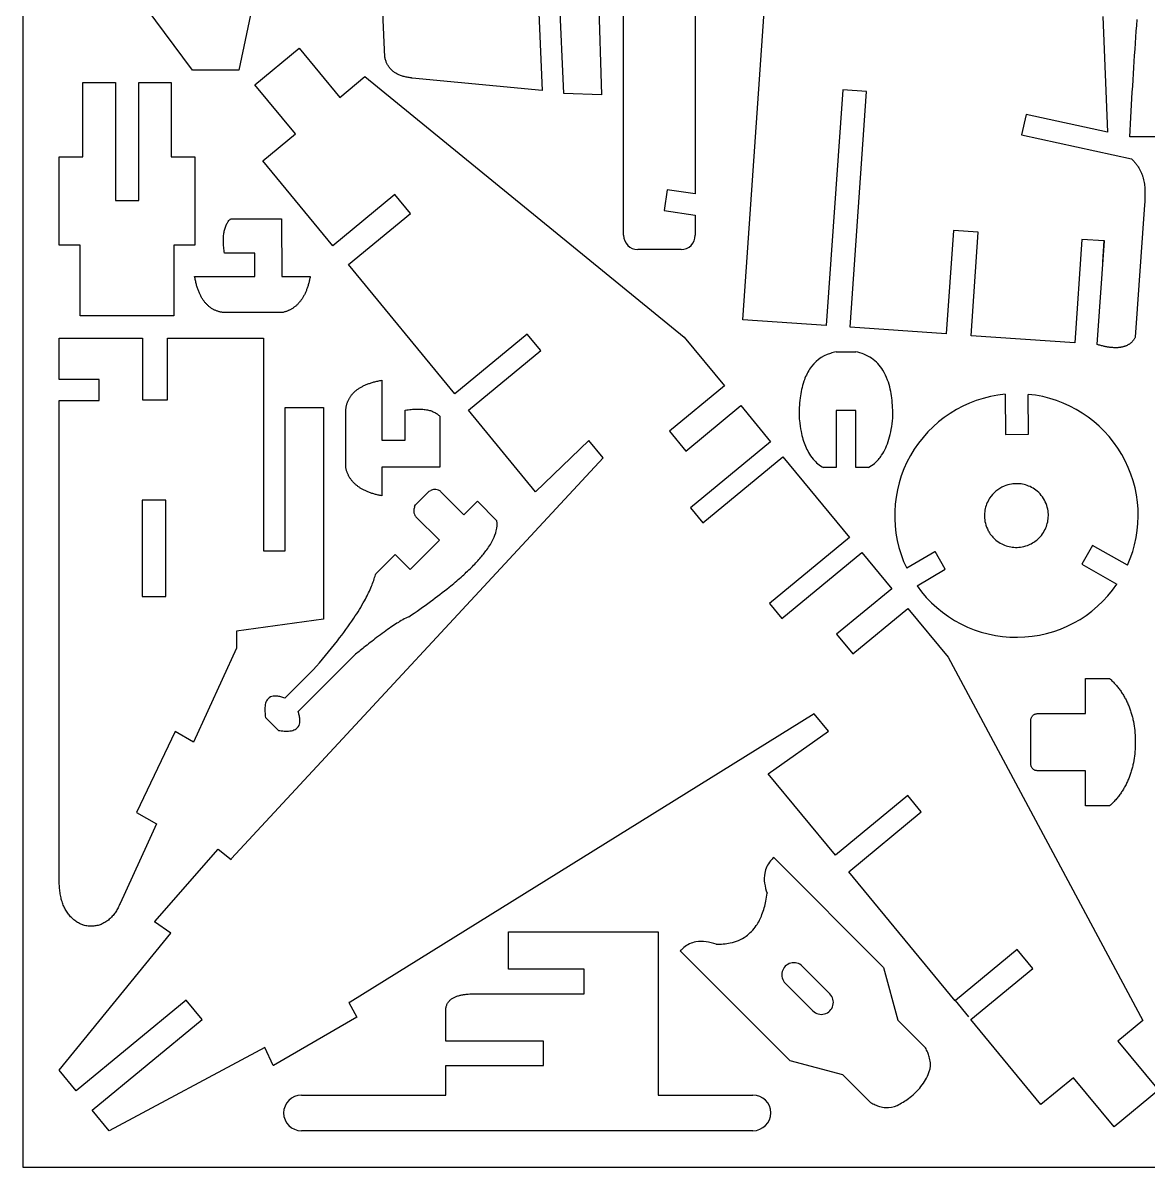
# Model space of a CAD drawing. Extents: x 0 to 450, y 0 to 350.
# Drawn here: x 0 to 160, y 0 to 162.7 of the extents above; entities that cross this region are included whole.
import ezdxf

# ---------------------------------------------------------------- set-up
doc = ezdxf.new("R2010")
doc.units = 0
doc.header["$MEASUREMENT"] = 0
doc.layers.add('01', color=5, linetype='Continuous')
doc.layers.add('DEFAULT', color=7, linetype='Continuous')

msp = doc.modelspace()

# ---------------------------------------------------------------- linework, layer by layer
at = {"layer": '01'}
msp.add_lwpolyline([(0, 0), (450, 0), (450, 350), (0, 350)], close=True, dxfattribs=at)
at = {"layer": 'DEFAULT'}
for p, q in [((53.5342, 264.5157), (30.7019, 155.9579)), ((102.3435, 120.4817), (108.4975, 208.489)), ((80.9417, 196.5557), (82.2438, 152.4591)), ((51.4774, 157.7922), (50.496, 180.2712)), ((85.4062, 132.4825), (85.4062, 177.7368)), ((76.8936, 152.6707), (75.9548, 174.1722)), ((72.9337, 174.0403), (73.8492, 153.0719)), ((95.5973, 171.8139), (95.5973, 138.3615)), ((24.1208, 155.9579), (17.5496, 164.8515)), ((153.5565, 163.5772), (154.2273, 147.1622)), ((158.3636, 162.3352), (158.4238, 163.1749)), ((158.2449, 160.6428), (158.304, 161.4911)), ((158.304, 161.4911), (158.3636, 162.3352)), ((158.1282, 158.9332), (158.1863, 159.7902)), ((158.1863, 159.7902), (158.2449, 160.6428)), ((32.9835, 153.8959), (39.297, 159.1003)), ((39.297, 159.1003), (45.0669, 152.1008)), ((158.0137, 157.2064), (158.0707, 158.072)), ((158.0707, 158.072), (158.1282, 158.9332)), ((51.5017, 157.6722), (51.4774, 157.7922)), ((51.5292, 157.5546), (51.5017, 157.6722)), ((51.5599, 157.4395), (51.5292, 157.5546)), ((51.5937, 157.3268), (51.5599, 157.4395)), ((51.6308, 157.2165), (51.5937, 157.3268)), ((51.671, 157.1087), (51.6308, 157.2165)), ((51.7144, 157.0034), (51.671, 157.1087)), ((51.761, 156.9004), (51.7144, 157.0034)), ((51.8108, 156.8), (51.761, 156.9004)), ((51.8637, 156.702), (51.8108, 156.8)), ((51.9199, 156.6064), (51.8637, 156.702)), ((51.9792, 156.5133), (51.9199, 156.6064)), ((52.0417, 156.4226), (51.9792, 156.5133)), ((52.1074, 156.3344), (52.0417, 156.4226)), ((52.1763, 156.2486), (52.1074, 156.3344)), ((52.2484, 156.1652), (52.1763, 156.2486)), ((157.9012, 155.4625), (157.9572, 156.3366)), ((157.9572, 156.3366), (158.0137, 157.2064)), ((30.7019, 155.9579), (24.1208, 155.9579)), ((45.0689, 152.1024), (48.6354, 155.0424)), ((48.6354, 155.0424), (94.0313, 118.0089)), ((52.3236, 156.0843), (52.2484, 156.1652)), ((52.402, 156.0059), (52.3236, 156.0843)), ((52.4837, 155.9299), (52.402, 156.0059)), ((52.5685, 155.8563), (52.4837, 155.9299)), ((52.6564, 155.7852), (52.5685, 155.8563)), ((52.7476, 155.7166), (52.6564, 155.7852)), ((52.842, 155.6504), (52.7476, 155.7166)), ((52.9395, 155.5866), (52.842, 155.6504)), ((53.0402, 155.5253), (52.9395, 155.5866)), ((53.1442, 155.4664), (53.0402, 155.5253)), ((53.2512, 155.41), (53.1442, 155.4664)), ((53.3615, 155.356), (53.2512, 155.41)), ((53.475, 155.3045), (53.3615, 155.356)), ((53.5916, 155.2554), (53.475, 155.3045)), ((53.7115, 155.2088), (53.5916, 155.2554)), ((53.8345, 155.1646), (53.7115, 155.2088)), ((53.9607, 155.1228), (53.8345, 155.1646)), ((54.0901, 155.0835), (53.9607, 155.1228)), ((54.2227, 155.0467), (54.0901, 155.0835)), ((54.3584, 155.0123), (54.2227, 155.0467)), ((54.4974, 154.9803), (54.3584, 155.0123)), ((54.6395, 154.9508), (54.4974, 154.9803)), ((54.7848, 154.9237), (54.6395, 154.9508)), ((54.9333, 154.8991), (54.7848, 154.9237)), ((55.085, 154.877), (54.9333, 154.8991)), ((55.2399, 154.8572), (55.085, 154.877)), ((55.3185, 154.8483), (55.2399, 154.8572)), ((55.3383, 154.8462), (55.3185, 154.8483)), ((55.3448, 154.8455), (55.3383, 154.8462)), ((73.8492, 153.0719), (55.3448, 154.8455)), ((157.7909, 153.7013), (157.8458, 154.584)), ((157.8458, 154.584), (157.9012, 155.4625)), ((8.5393, 143.646), (8.5393, 154.2114)), ((8.5393, 154.2114), (13.1633, 154.2114)), ((13.1633, 154.2114), (13.1633, 137.4562)), ((16.4716, 154.2114), (21.0957, 154.2114)), ((16.4716, 137.4562), (16.4716, 154.2114)), ((21.0957, 154.2114), (21.0957, 143.646)), ((38.7535, 146.8964), (32.9835, 153.8959)), ((116.5765, 153.1855), (114.2315, 119.6504)), ((119.9477, 152.9498), (116.5765, 153.1855)), ((117.6027, 119.4147), (119.9477, 152.9498)), ((157.7366, 152.8142), (157.7909, 153.7013)), ((45.0669, 152.1008), (45.0689, 152.1024)), ((82.2438, 152.4591), (76.8936, 152.6707)), ((157.6294, 151.0272), (157.6827, 151.9229)), ((157.6827, 151.9229), (157.7366, 152.8142)), ((142.6357, 149.6845), (141.9821, 146.7731)), ((154.2273, 147.1622), (142.6357, 149.6845)), ((157.5244, 149.223), (157.5767, 150.1273)), ((157.5767, 150.1273), (157.6294, 151.0272)), ((157.4215, 147.4016), (157.4727, 148.3145)), ((157.4727, 148.3145), (157.5244, 149.223)), ((34.1206, 143.0773), (38.7535, 146.8964)), ((141.9821, 146.7731), (157.6124, 143.3622)), ((157.3708, 146.4845), (157.4215, 147.4016)), ((211.3736, 146.4845), (157.3708, 146.4845)), ((5.1778, 131.1062), (5.1778, 143.646)), ((5.1778, 143.646), (8.5393, 143.646)), ((21.0957, 143.646), (24.4572, 143.646)), ((24.4572, 143.646), (24.4572, 131.1062)), ((157.6124, 143.3622), (157.7094, 143.2666)), ((157.7094, 143.2666), (157.8033, 143.1707)), ((157.8033, 143.1707), (157.894, 143.0746)), ((44.0768, 130.9995), (34.1206, 143.0773)), ((157.894, 143.0746), (157.9817, 142.9782)), ((157.9817, 142.9782), (158.0664, 142.8815)), ((158.0664, 142.8815), (158.148, 142.7847)), ((158.148, 142.7847), (158.2268, 142.6875)), ((158.2268, 142.6875), (158.3026, 142.5901)), ((158.3026, 142.5901), (158.3756, 142.4924)), ((158.3756, 142.4924), (158.4459, 142.3945)), ((158.4459, 142.3945), (158.5134, 142.2962)), ((158.5134, 142.2962), (158.5782, 142.1978)), ((158.5782, 142.1978), (158.6404, 142.0991)), ((158.6404, 142.0991), (158.7, 142.0002)), ((158.7, 142.0002), (158.7571, 141.901)), ((158.7571, 141.901), (158.8117, 141.8017)), ((158.8117, 141.8017), (158.8638, 141.7021)), ((158.8638, 141.7021), (158.9136, 141.6022)), ((158.9136, 141.6022), (158.961, 141.5021)), ((158.961, 141.5021), (159.0062, 141.4018)), ((159.0062, 141.4018), (159.049, 141.3013)), ((159.049, 141.3013), (159.0898, 141.2006)), ((159.0898, 141.2006), (159.1283, 141.0996)), ((159.1283, 141.0996), (159.1648, 140.9985)), ((159.1648, 140.9985), (159.1992, 140.8971)), ((159.1992, 140.8971), (159.2316, 140.7956)), ((159.2316, 140.7956), (159.2906, 140.5918)), ((159.2906, 140.5918), (159.3423, 140.3873)), ((159.3423, 140.3873), (159.387, 140.182)), ((159.387, 140.182), (159.4251, 139.976)), ((159.4251, 139.976), (159.457, 139.7693)), ((91.6013, 138.9508), (91.1683, 136.0153)), ((95.5973, 138.3614), (91.6013, 138.9508)), ((159.457, 139.7693), (159.4831, 139.5619)), ((159.4831, 139.5619), (159.5037, 139.3538)), ((159.5037, 139.3538), (159.5194, 139.1451)), ((159.5194, 139.1451), (159.5304, 138.9357)), ((159.5304, 138.9357), (159.5371, 138.7258)), ((159.5395, 138.3042), (159.5359, 138.0926)), ((159.5371, 138.7258), (159.54, 138.5153)), ((159.54, 138.5153), (159.5395, 138.3042)), ((13.1633, 137.4562), (16.4716, 137.4562)), ((52.8959, 138.2693), (44.0768, 130.9995)), ((55.102, 135.593), (52.8959, 138.2693)), ((159.4722, 136.8133), (158.157, 118.0054)), ((159.4989, 137.2415), (159.4722, 136.8133)), ((159.5211, 137.6679), (159.4989, 137.2415)), ((159.5297, 137.8805), (159.5211, 137.6679)), ((159.5359, 138.0926), (159.5297, 137.8805)), ((46.283, 128.3232), (55.102, 135.593)), ((91.1683, 136.0153), (95.5973, 135.3621)), ((95.5973, 135.3621), (95.5973, 132.4825)), ((28.7003, 133.3821), (28.7411, 133.5203)), ((28.7411, 133.5203), (28.7859, 133.6542)), ((28.7859, 133.6542), (28.8345, 133.7838)), ((28.8345, 133.7838), (28.887, 133.909)), ((28.887, 133.909), (28.9435, 134.0299)), ((28.9435, 134.0299), (29.0039, 134.1465)), ((29.0039, 134.1465), (29.0682, 134.2587)), ((29.0682, 134.2587), (29.1364, 134.3666)), ((29.1364, 134.3666), (29.2085, 134.4701)), ((29.2085, 134.4701), (29.2845, 134.5693)), ((29.2845, 134.5693), (29.3645, 134.6642)), ((29.3645, 134.6642), (29.4483, 134.7547)), ((29.4483, 134.7547), (29.5361, 134.8408)), ((29.5361, 134.8408), (36.793, 134.8467)), ((36.793, 134.8467), (36.7995, 126.6293)), ((28.5075, 131.761), (28.5092, 131.9427)), ((28.5092, 131.9427), (28.5148, 132.1199)), ((28.5148, 132.1199), (28.5243, 132.2929)), ((28.5243, 132.2929), (28.5377, 132.4615)), ((28.5377, 132.4615), (28.555, 132.6258)), ((28.555, 132.6258), (28.5762, 132.7857)), ((28.5762, 132.7857), (28.6014, 132.9413)), ((28.6014, 132.9413), (28.6305, 133.0926)), ((28.6305, 133.0926), (28.6634, 133.2395)), ((28.6634, 133.2395), (28.7003, 133.3821)), ((132.295, 133.1865), (131.2652, 118.4593)), ((135.8437, 132.9383), (132.295, 133.1865)), ((134.8139, 118.2112), (135.8437, 132.9383)), ((150.5708, 131.9085), (149.541, 117.1814)), ((153.7576, 131.6856), (150.5708, 131.9085)), ((8.1658, 131.1062), (5.1778, 131.1062)), ((8.1658, 121.0212), (8.1658, 131.1062)), ((24.4572, 131.1062), (21.4692, 131.1062)), ((21.4692, 131.1062), (21.4692, 121.0212)), ((28.5098, 131.5751), (28.5075, 131.761)), ((28.5159, 131.3848), (28.5098, 131.5751)), ((28.526, 131.1901), (28.5159, 131.3848)), ((28.54, 130.9911), (28.526, 131.1901)), ((28.5579, 130.7878), (28.54, 130.9911)), ((28.5798, 130.5802), (28.5579, 130.7878)), ((28.6055, 130.3682), (28.5798, 130.5802)), ((28.6352, 130.1519), (28.6055, 130.3682)), ((28.6687, 129.9312), (28.6352, 130.1519)), ((93.5805, 130.4659), (87.423, 130.4659)), ((152.7348, 116.958), (153.7646, 131.6852)), ((153.5483, 128.693), (153.7576, 131.6856)), ((153.7646, 131.6852), (153.7576, 131.6856)), ((32.955, 129.9346), (28.6687, 129.9312)), ((32.9576, 126.6263), (32.955, 129.9346)), ((46.2848, 128.3209), (46.283, 128.3232)), ((61.4154, 109.9661), (46.2848, 128.3209)), ((24.4201, 126.6196), (32.9576, 126.6263)), ((24.4471, 126.4713), (24.4201, 126.6196)), ((24.4754, 126.3251), (24.4471, 126.4713)), ((24.5049, 126.1812), (24.4754, 126.3251)), ((24.5356, 126.0394), (24.5049, 126.1812)), ((24.5675, 125.8997), (24.5356, 126.0394)), ((24.6006, 125.7623), (24.5675, 125.8997)), ((24.6349, 125.627), (24.6006, 125.7623)), ((24.6704, 125.4939), (24.6349, 125.627)), ((24.7072, 125.3629), (24.6704, 125.4939)), ((24.7451, 125.2341), (24.7072, 125.3629)), ((36.7995, 126.6293), (40.855, 126.6326)), ((40.5424, 125.3423), (40.505, 125.2233)), ((40.5788, 125.4632), (40.5424, 125.3423)), ((40.614, 125.5859), (40.5788, 125.4632)), ((40.648, 125.7104), (40.614, 125.5859)), ((40.681, 125.8367), (40.648, 125.7104)), ((40.7128, 125.9648), (40.681, 125.8367)), ((40.7435, 126.0947), (40.7128, 125.9648)), ((40.773, 126.2265), (40.7435, 126.0947)), ((40.8015, 126.3601), (40.773, 126.2265)), ((40.8288, 126.4954), (40.8015, 126.3601)), ((40.855, 126.6326), (40.8288, 126.4954)), ((24.7842, 125.1075), (24.7451, 125.2341)), ((24.8246, 124.9831), (24.7842, 125.1075)), ((24.8661, 124.8608), (24.8246, 124.9831)), ((24.9089, 124.7407), (24.8661, 124.8608)), ((24.9529, 124.6227), (24.9089, 124.7407)), ((24.998, 124.507), (24.9529, 124.6227)), ((25.0444, 124.3934), (24.998, 124.507)), ((25.092, 124.2819), (25.0444, 124.3934)), ((25.1408, 124.1727), (25.092, 124.2819)), ((25.1908, 124.0656), (25.1408, 124.1727)), ((25.242, 123.9606), (25.1908, 124.0656)), ((25.2944, 123.8579), (25.242, 123.9606)), ((25.3481, 123.7573), (25.2944, 123.8579)), ((25.4029, 123.6589), (25.3481, 123.7573)), ((25.4589, 123.5626), (25.4029, 123.6589)), ((39.8083, 123.6549), (39.7529, 123.5648)), ((39.8626, 123.7467), (39.8083, 123.6549)), ((39.9158, 123.8404), (39.8626, 123.7467)), ((39.9679, 123.9359), (39.9158, 123.8404)), ((40.0188, 124.0332), (39.9679, 123.9359)), ((40.0687, 124.1324), (40.0188, 124.0332)), ((40.1174, 124.2333), (40.0687, 124.1324)), ((40.1649, 124.336), (40.1174, 124.2333)), ((40.2114, 124.4406), (40.1649, 124.336)), ((40.2567, 124.547), (40.2114, 124.4406)), ((40.3009, 124.6552), (40.2567, 124.547)), ((40.344, 124.7652), (40.3009, 124.6552)), ((40.3859, 124.877), (40.344, 124.7652)), ((40.4267, 124.9906), (40.3859, 124.877)), ((40.4664, 125.106), (40.4267, 124.9906)), ((40.505, 125.2233), (40.4664, 125.106)), ((25.5162, 123.4685), (25.4589, 123.5626)), ((25.5746, 123.3766), (25.5162, 123.4685)), ((25.6343, 123.2868), (25.5746, 123.3766)), ((25.6952, 123.1993), (25.6343, 123.2868)), ((25.7572, 123.1139), (25.6952, 123.1993)), ((25.8205, 123.0306), (25.7572, 123.1139)), ((25.885, 122.9495), (25.8205, 123.0306)), ((25.9507, 122.8706), (25.885, 122.9495)), ((26.0176, 122.7939), (25.9507, 122.8706)), ((26.0857, 122.7193), (26.0176, 122.7939)), ((26.1551, 122.6469), (26.0857, 122.7193)), ((26.2256, 122.5767), (26.1551, 122.6469)), ((26.2973, 122.5086), (26.2256, 122.5767)), ((26.3702, 122.4427), (26.2973, 122.5086)), ((26.4444, 122.379), (26.3702, 122.4427)), ((26.5198, 122.3174), (26.4444, 122.379)), ((26.5963, 122.258), (26.5198, 122.3174)), ((26.6741, 122.2008), (26.5963, 122.258)), ((26.7531, 122.1458), (26.6741, 122.2008)), ((26.8332, 122.0929), (26.7531, 122.1458)), ((26.9146, 122.0422), (26.8332, 122.0929)), ((26.9972, 121.9936), (26.9146, 122.0422)), ((38.2484, 122.042), (38.167, 121.9936)), ((38.3286, 122.0922), (38.2484, 122.042)), ((38.4076, 122.1442), (38.3286, 122.0922)), ((38.4856, 122.198), (38.4076, 122.1442)), ((38.5624, 122.2536), (38.4856, 122.198)), ((38.6381, 122.3111), (38.5624, 122.2536)), ((38.7127, 122.3703), (38.6381, 122.3111)), ((38.7861, 122.4314), (38.7127, 122.3703)), ((38.8585, 122.4943), (38.7861, 122.4314)), ((38.9297, 122.5589), (38.8585, 122.4943)), ((38.9997, 122.6254), (38.9297, 122.5589)), ((39.0687, 122.6937), (38.9997, 122.6254)), ((39.1365, 122.7639), (39.0687, 122.6937)), ((39.2032, 122.8358), (39.1365, 122.7639)), ((39.2688, 122.9096), (39.2032, 122.8358)), ((39.3332, 122.9851), (39.2688, 122.9096)), ((39.3966, 123.0625), (39.3332, 122.9851)), ((39.4588, 123.1417), (39.3966, 123.0625)), ((39.5198, 123.2227), (39.4588, 123.1417)), ((39.5798, 123.3055), (39.5198, 123.2227)), ((39.6386, 123.3901), (39.5798, 123.3055)), ((39.6963, 123.4765), (39.6386, 123.3901)), ((39.7529, 123.5648), (39.6963, 123.4765)), ((21.4692, 121.0212), (8.1658, 121.0212)), ((27.081, 121.9472), (26.9972, 121.9936)), ((27.166, 121.903), (27.081, 121.9472)), ((27.2523, 121.861), (27.166, 121.903)), ((27.3397, 121.8211), (27.2523, 121.861)), ((27.4283, 121.7834), (27.3397, 121.8211)), ((27.5182, 121.7479), (27.4283, 121.7834)), ((27.6092, 121.7145), (27.5182, 121.7479)), ((27.7015, 121.6833), (27.6092, 121.7145)), ((27.7949, 121.6543), (27.7015, 121.6833)), ((27.8896, 121.6274), (27.7949, 121.6543)), ((27.9855, 121.6027), (27.8896, 121.6274)), ((28.0826, 121.5802), (27.9855, 121.6027)), ((28.1809, 121.5598), (28.0826, 121.5802)), ((28.2804, 121.5416), (28.1809, 121.5598)), ((28.3811, 121.5256), (28.2804, 121.5416)), ((28.483, 121.5118), (28.3811, 121.5256)), ((28.5861, 121.5001), (28.483, 121.5118)), ((36.9102, 121.5067), (28.5861, 121.5001)), ((37.0073, 121.5297), (36.9102, 121.5067)), ((37.1033, 121.5545), (37.0073, 121.5297)), ((37.1981, 121.5812), (37.1033, 121.5545)), ((37.2918, 121.6096), (37.1981, 121.5812)), ((37.3844, 121.6398), (37.2918, 121.6096)), ((37.4759, 121.6719), (37.3844, 121.6398)), ((37.5662, 121.7058), (37.4759, 121.6719)), ((37.6554, 121.7415), (37.5662, 121.7058)), ((37.7435, 121.779), (37.6554, 121.7415)), ((37.8304, 121.8183), (37.7435, 121.779)), ((37.9163, 121.8594), (37.8304, 121.8183)), ((38.001, 121.9023), (37.9163, 121.8594)), ((38.0846, 121.9471), (38.001, 121.9023)), ((38.167, 121.9936), (38.0846, 121.9471)), ((114.2315, 119.6504), (102.3435, 120.4817)), ((131.2652, 118.4593), (117.6027, 119.4147)), ((5.1777, 111.9739), (5.1777, 117.8434)), ((5.1777, 117.8434), (17.0238, 117.8434)), ((17.0238, 117.8434), (17.0238, 109.0925)), ((20.5455, 109.0925), (20.5455, 117.8434)), ((20.5455, 117.8434), (34.2058, 117.8434)), ((34.2058, 117.8434), (34.2058, 87.6416)), ((71.7091, 118.4516), (61.4154, 109.9661)), ((73.6324, 116.1184), (71.7091, 118.4516)), ((94.0313, 118.0089), (99.7448, 111.0778)), ((149.541, 117.1814), (134.8139, 118.2112)), ((157.4949, 117.1559), (157.4363, 117.1085)), ((157.5519, 117.205), (157.4949, 117.1559)), ((157.6074, 117.256), (157.5519, 117.205)), ((157.6614, 117.3087), (157.6074, 117.256)), ((157.714, 117.3631), (157.6614, 117.3087)), ((157.765, 117.4194), (157.714, 117.3631)), ((157.8146, 117.4774), (157.765, 117.4194)), ((157.8626, 117.5372), (157.8146, 117.4774)), ((157.9092, 117.5988), (157.8626, 117.5372)), ((157.9542, 117.6621), (157.9092, 117.5988)), ((157.9978, 117.7272), (157.9542, 117.6621)), ((158.0398, 117.7941), (157.9978, 117.7272)), ((158.0804, 117.8627), (158.0398, 117.7941)), ((158.1195, 117.9332), (158.0804, 117.8627)), ((158.157, 118.0054), (158.1195, 117.9332)), ((63.3387, 107.6329), (73.6324, 116.1184)), ((115.6135, 115.9152), (118.4293, 115.9152)), ((152.8667, 116.9186), (152.7348, 116.958)), ((152.9971, 116.8809), (152.8667, 116.9186)), ((153.1261, 116.8449), (152.9971, 116.8809)), ((153.2534, 116.8108), (153.1261, 116.8449)), ((153.3793, 116.7784), (153.2534, 116.8108)), ((153.5037, 116.7478), (153.3793, 116.7784)), ((153.6266, 116.719), (153.5037, 116.7478)), ((153.748, 116.6919), (153.6266, 116.719)), ((153.8679, 116.6666), (153.748, 116.6919)), ((153.9863, 116.6431), (153.8679, 116.6666)), ((154.1031, 116.6213), (153.9863, 116.6431)), ((154.2186, 116.6014), (154.1031, 116.6213)), ((154.3326, 116.5832), (154.2186, 116.6014)), ((154.4449, 116.5667), (154.3326, 116.5832)), ((154.5558, 116.5521), (154.4449, 116.5667)), ((154.6653, 116.5392), (154.5558, 116.5521)), ((154.7731, 116.5281), (154.6653, 116.5392)), ((154.8797, 116.5188), (154.7731, 116.5281)), ((154.9846, 116.5112), (154.8797, 116.5188)), ((155.088, 116.5054), (154.9846, 116.5112)), ((155.19, 116.5014), (155.088, 116.5054)), ((155.2904, 116.4991), (155.19, 116.5014)), ((155.3894, 116.4987), (155.2904, 116.4991)), ((155.4868, 116.5), (155.3894, 116.4987)), ((155.5827, 116.503), (155.4868, 116.5)), ((155.6772, 116.5079), (155.5827, 116.503)), ((155.7702, 116.5145), (155.6772, 116.5079)), ((155.8616, 116.5229), (155.7702, 116.5145)), ((155.9516, 116.533), (155.8616, 116.5229)), ((156.0399, 116.545), (155.9516, 116.533)), ((156.127, 116.5587), (156.0399, 116.545)), ((156.2124, 116.5741), (156.127, 116.5587)), ((156.2964, 116.5914), (156.2124, 116.5741)), ((156.3788, 116.6104), (156.2964, 116.5914)), ((156.4598, 116.6312), (156.3788, 116.6104)), ((156.5393, 116.6538), (156.4598, 116.6312)), ((156.6173, 116.6781), (156.5393, 116.6538)), ((156.6938, 116.7042), (156.6173, 116.6781)), ((156.7688, 116.7321), (156.6938, 116.7042)), ((156.8422, 116.7618), (156.7688, 116.7321)), ((156.9142, 116.7932), (156.8422, 116.7618)), ((156.9847, 116.8264), (156.9142, 116.7932)), ((157.0537, 116.8614), (156.9847, 116.8264)), ((157.1213, 116.8981), (157.0537, 116.8614)), ((157.1873, 116.9367), (157.1213, 116.8981)), ((157.2518, 116.977), (157.1873, 116.9367)), ((157.3148, 117.019), (157.2518, 116.977)), ((157.3763, 117.0629), (157.3148, 117.019)), ((157.4363, 117.1085), (157.3763, 117.0629)), ((10.8608, 111.9739), (5.1777, 111.9739)), ((10.8608, 109.0126), (10.8608, 111.9739)), ((47.6226, 110.6076), (47.7102, 110.6684)), ((47.7102, 110.6684), (47.8, 110.728)), ((47.8, 110.728), (47.892, 110.7864)), ((47.892, 110.7864), (47.9861, 110.8436)), ((47.9861, 110.8436), (48.0824, 110.8995)), ((48.0824, 110.8995), (48.1809, 110.9543)), ((48.1809, 110.9543), (48.2815, 111.0078)), ((48.2815, 111.0078), (48.3843, 111.0602)), ((48.3843, 111.0602), (48.4893, 111.1113)), ((48.4893, 111.1113), (48.5964, 111.1612)), ((48.5964, 111.1612), (48.7057, 111.2099)), ((48.7057, 111.2099), (48.8172, 111.2574)), ((48.8172, 111.2574), (48.9309, 111.3037)), ((48.9309, 111.3037), (49.0467, 111.3488)), ((49.0467, 111.3488), (49.1646, 111.3927)), ((49.1646, 111.3927), (49.2848, 111.4354)), ((49.2848, 111.4354), (49.4071, 111.4768)), ((49.4071, 111.4768), (49.5316, 111.5171)), ((49.5316, 111.5171), (49.6582, 111.5561)), ((49.6582, 111.5561), (49.787, 111.5939)), ((49.787, 111.5939), (49.918, 111.6306)), ((49.918, 111.6306), (50.0512, 111.666)), ((50.0512, 111.666), (50.1865, 111.7002)), ((50.1865, 111.7002), (50.324, 111.7332)), ((50.324, 111.7332), (50.4636, 111.765)), ((50.4636, 111.765), (50.6054, 111.7955)), ((50.6054, 111.7955), (50.7494, 111.8249)), ((50.7494, 111.8249), (50.8956, 111.8531)), ((50.8956, 111.8531), (51.0439, 111.88)), ((51.0439, 111.88), (51.0439, 103.3425)), ((99.7448, 111.0778), (91.9217, 104.629)), ((5.1777, 40.6844), (5.1777, 109.0126)), ((5.1777, 109.0126), (10.8608, 109.0126)), ((17.0238, 109.0925), (20.5455, 109.0925)), ((46.2431, 108.9642), (46.2831, 109.0516)), ((46.2831, 109.0516), (46.3252, 109.1378)), ((46.3252, 109.1378), (46.3695, 109.2227)), ((46.3695, 109.2227), (46.4159, 109.3065)), ((46.4159, 109.3065), (46.4645, 109.3891)), ((46.4645, 109.3891), (46.5153, 109.4704)), ((46.5153, 109.4704), (46.5683, 109.5506)), ((46.5683, 109.5506), (46.6234, 109.6295)), ((46.6234, 109.6295), (46.6807, 109.7072)), ((46.6807, 109.7072), (46.7401, 109.7837)), ((46.7401, 109.7837), (46.8017, 109.859)), ((46.8017, 109.859), (46.8655, 109.9331)), ((46.8655, 109.9331), (46.9315, 110.006)), ((46.9315, 110.006), (46.9996, 110.0777)), ((46.9996, 110.0777), (47.0699, 110.1482)), ((47.0699, 110.1482), (47.1423, 110.2174)), ((47.1423, 110.2174), (47.217, 110.2855)), ((47.217, 110.2855), (47.2938, 110.3523)), ((47.2938, 110.3523), (47.3727, 110.418)), ((47.3727, 110.418), (47.4538, 110.4824)), ((47.4538, 110.4824), (47.5371, 110.5456)), ((47.5371, 110.5456), (47.6226, 110.6076)), ((139.6439, 109.8766), (139.6937, 104.171)), ((142.9469, 109.8335), (142.9466, 109.8697)), ((142.9962, 104.1998), (142.947, 109.8335)), ((37.3007, 87.6416), (37.3007, 108.0252)), ((37.3007, 108.0252), (42.7433, 108.0252)), ((42.7433, 108.0252), (42.7433, 77.9299)), ((45.9211, 107.718), (45.9329, 107.8211)), ((45.9211, 99.3939), (45.9211, 107.718)), ((45.9329, 107.8211), (45.9468, 107.923)), ((45.9468, 107.923), (45.9629, 108.0237)), ((45.9629, 108.0237), (45.9812, 108.1232)), ((45.9812, 108.1232), (46.0016, 108.2215)), ((46.0016, 108.2215), (46.0242, 108.3186)), ((46.0242, 108.3186), (46.049, 108.4144)), ((46.049, 108.4144), (46.0759, 108.5091)), ((46.0759, 108.5091), (46.105, 108.6025)), ((46.105, 108.6025), (46.1363, 108.6947)), ((46.1363, 108.6947), (46.1697, 108.7858)), ((46.1697, 108.7858), (46.2054, 108.8756)), ((46.2054, 108.8756), (46.2431, 108.9642)), ((54.3522, 107.6287), (54.5726, 107.662)), ((54.3522, 103.3425), (54.3522, 107.6287)), ((54.5726, 107.662), (54.789, 107.6915)), ((54.789, 107.6915), (55.001, 107.7171)), ((55.001, 107.7171), (55.2087, 107.7388)), ((55.2087, 107.7388), (55.412, 107.7565)), ((55.412, 107.7565), (55.611, 107.7704)), ((55.611, 107.7704), (55.8057, 107.7803)), ((55.8057, 107.7803), (55.996, 107.7863)), ((55.996, 107.7863), (56.182, 107.7884)), ((56.182, 107.7884), (56.3636, 107.7866)), ((56.3636, 107.7866), (56.5409, 107.7809)), ((56.5409, 107.7809), (56.7138, 107.7713)), ((56.7138, 107.7713), (56.8825, 107.7577)), ((56.8825, 107.7577), (57.0467, 107.7403)), ((57.0467, 107.7403), (57.2067, 107.7189)), ((57.2067, 107.7189), (57.3622, 107.6937)), ((57.3622, 107.6937), (57.5135, 107.6645)), ((57.5135, 107.6645), (57.6604, 107.6314)), ((57.6604, 107.6314), (57.803, 107.5944)), ((57.803, 107.5944), (57.9412, 107.5535)), ((57.9412, 107.5535), (58.0751, 107.5086)), ((58.0751, 107.5086), (58.2046, 107.4599)), ((58.2046, 107.4599), (58.3298, 107.4072)), ((58.3298, 107.4072), (58.4506, 107.3507)), ((72.8989, 96.0355), (63.3387, 107.6329)), ((94.2411, 101.8154), (102.0641, 108.2642)), ((102.0641, 108.2642), (106.3068, 103.1175)), ((118.4293, 107.5553), (115.6135, 107.5553)), ((115.6135, 107.5553), (115.6135, 99.4624)), ((118.4293, 99.4624), (118.4293, 107.5553)), ((58.4506, 107.3507), (58.5672, 107.2902)), ((58.5672, 107.2902), (58.6793, 107.2258)), ((58.6793, 107.2258), (58.7872, 107.1575)), ((58.7872, 107.1575), (58.8906, 107.0853)), ((58.8906, 107.0853), (58.9898, 107.0092)), ((58.9898, 107.0092), (59.0846, 106.9292)), ((59.0846, 106.9292), (59.175, 106.8453)), ((59.175, 106.8453), (59.2612, 106.7574)), ((59.2612, 106.7574), (59.2612, 99.5005)), ((91.9217, 104.629), (94.2411, 101.8154)), ((139.6937, 104.171), (142.9962, 104.1998)), ((51.0439, 103.3425), (54.3522, 103.3425)), ((80.4873, 103.3283), (72.8989, 96.0355)), ((82.5238, 100.8578), (80.4873, 103.3283)), ((106.3068, 103.1175), (94.9154, 93.7271)), ((96.669, 91.5998), (108.0604, 100.9902)), ((108.0604, 100.9902), (117.5268, 89.5065)), ((29.6504, 43.9027), (82.5238, 100.8578)), ((45.944, 99.2967), (45.9211, 99.3939)), ((45.9688, 99.2008), (45.944, 99.2967)), ((59.2612, 99.5005), (51.0439, 99.5005)), ((51.0439, 99.5005), (51.0439, 95.445)), ((115.6135, 99.4624), (113.8349, 99.4624)), ((120.2078, 99.4624), (118.4293, 99.4624)), ((45.9953, 99.1059), (45.9688, 99.2008)), ((46.0237, 99.0122), (45.9953, 99.1059)), ((46.0539, 98.9196), (46.0237, 99.0122)), ((46.0859, 98.8281), (46.0539, 98.9196)), ((46.1197, 98.7377), (46.0859, 98.8281)), ((46.1553, 98.6485), (46.1197, 98.7377)), ((46.1927, 98.5604), (46.1553, 98.6485)), ((46.2319, 98.4734), (46.1927, 98.5604)), ((46.273, 98.3875), (46.2319, 98.4734)), ((46.3159, 98.3028), (46.273, 98.3875)), ((46.3606, 98.2192), (46.3159, 98.3028)), ((46.4071, 98.1367), (46.3606, 98.2192)), ((46.4554, 98.0553), (46.4071, 98.1367)), ((46.5055, 97.9751), (46.4554, 98.0553)), ((46.5574, 97.896), (46.5055, 97.9751)), ((46.6112, 97.818), (46.5574, 97.896)), ((46.6667, 97.7411), (46.6112, 97.818)), ((46.7241, 97.6654), (46.6667, 97.7411)), ((46.7833, 97.5907), (46.7241, 97.6654)), ((46.8443, 97.5172), (46.7833, 97.5907)), ((46.9071, 97.4449), (46.8443, 97.5172)), ((46.9718, 97.3736), (46.9071, 97.4449)), ((47.0382, 97.3035), (46.9718, 97.3736)), ((47.1065, 97.2345), (47.0382, 97.3035)), ((47.1765, 97.1666), (47.1065, 97.2345)), ((47.2484, 97.0998), (47.1765, 97.1666)), ((47.3221, 97.0342), (47.2484, 97.0998)), ((47.3976, 96.9697), (47.3221, 97.0342)), ((47.4749, 96.9063), (47.3976, 96.9697)), ((47.5541, 96.8441), (47.4749, 96.9063)), ((47.635, 96.7829), (47.5541, 96.8441)), ((47.7178, 96.7229), (47.635, 96.7829)), ((47.8024, 96.664), (47.7178, 96.7229)), ((47.8888, 96.6063), (47.8024, 96.664)), ((47.977, 96.5496), (47.8888, 96.6063)), ((48.067, 96.4941), (47.977, 96.5496)), ((48.1588, 96.4397), (48.067, 96.4941)), ((48.2524, 96.3864), (48.1588, 96.4397)), ((48.3479, 96.3343), (48.2524, 96.3864)), ((48.4452, 96.2833), (48.3479, 96.3343)), ((48.5443, 96.2334), (48.4452, 96.2833)), ((48.6452, 96.1846), (48.5443, 96.2334)), ((48.7479, 96.1369), (48.6452, 96.1846)), ((48.8524, 96.0904), (48.7479, 96.1369)), ((48.9587, 96.045), (48.8524, 96.0904)), ((49.0669, 96.0007), (48.9587, 96.045)), ((49.1768, 95.9576), (49.0669, 96.0007)), ((55.8185, 94.1625), (57.7485, 96.0926)), ((57.7485, 96.0926), (57.9932, 96.2099)), ((59.4464, 96.0298), (62.7165, 92.7597)), ((20.3327, 94.8453), (16.971, 94.8453)), ((16.971, 94.8453), (16.971, 81.1315)), ((20.3327, 81.1315), (20.3327, 94.8453)), ((49.2886, 95.9155), (49.1768, 95.9576)), ((49.4022, 95.8746), (49.2886, 95.9155)), ((49.5176, 95.8348), (49.4022, 95.8746)), ((49.6348, 95.7962), (49.5176, 95.8348)), ((49.7539, 95.7586), (49.6348, 95.7962)), ((49.8747, 95.7222), (49.7539, 95.7586)), ((49.9974, 95.6869), (49.8747, 95.7222)), ((50.1218, 95.6528), (49.9974, 95.6869)), ((50.2481, 95.6197), (50.1218, 95.6528)), ((50.3762, 95.5878), (50.2481, 95.6197)), ((50.5061, 95.557), (50.3762, 95.5878)), ((50.6378, 95.5273), (50.5061, 95.557)), ((50.7714, 95.4988), (50.6378, 95.5273)), ((50.9067, 95.4713), (50.7714, 95.4988)), ((51.0439, 95.445), (50.9067, 95.4713)), ((62.7165, 92.7597), (64.6224, 94.6656)), ((64.6224, 94.6656), (67.3894, 91.8987)), ((55.7011, 93.9178), (55.8185, 94.1625)), ((94.9154, 93.7271), (96.669, 91.5998)), ((59.2142, 89.1317), (55.8812, 92.4647)), ((117.5268, 89.5065), (106.1354, 80.1161)), ((55.0638, 84.9812), (59.2142, 89.1317)), ((152.0809, 88.3829), (150.5685, 85.7092)), ((157.0582, 85.5669), (152.0809, 88.3829)), ((34.2058, 87.6416), (37.3007, 87.6416)), ((50.1587, 84.3523), (52.9257, 87.1193)), ((52.9257, 87.1193), (55.0638, 84.9812)), ((107.889, 77.9888), (119.2804, 87.3792)), ((119.2804, 87.3792), (123.5231, 82.2324)), ((129.6431, 87.4901), (125.701, 85.172)), ((129.6883, 87.5168), (129.6431, 87.4901)), ((131.1517, 85.0325), (129.6883, 87.5168)), ((125.6673, 85.1522), (125.6557, 85.1454)), ((125.701, 85.172), (125.6673, 85.1522)), ((127.128, 82.648), (131.1517, 85.0325)), ((150.5685, 85.7092), (155.5591, 82.8857)), ((123.5231, 82.2324), (115.7, 75.7836)), ((127.1255, 82.6466), (127.1283, 82.6435)), ((127.1385, 82.6331), (127.128, 82.648)), ((127.1283, 82.6435), (127.1385, 82.6331)), ((16.971, 81.1315), (20.3327, 81.1315)), ((106.1354, 80.1161), (107.889, 77.9888)), ((118.0194, 72.97), (125.8424, 79.4189)), ((125.8424, 79.4189), (131.556, 72.4878)), ((42.7433, 77.9299), (30.3639, 76.2225)), ((30.3639, 76.2225), (30.3639, 73.768)), ((115.7, 75.7836), (118.0194, 72.97)), ((30.3639, 73.768), (24.2807, 60.4279)), ((47.1401, 72.7814), (39.1267, 64.7679)), ((131.556, 72.4878), (159.2471, 20.8597)), ((37.2671, 66.6814), (41.2918, 70.7062)), ((151.0608, 69.4414), (151.0608, 69.4788)), ((151.0608, 69.4788), (154.5015, 69.4788)), ((151.0608, 64.4811), (151.0608, 69.4414)), ((154.5015, 69.4788), (154.6176, 69.3734)), ((154.6176, 69.3734), (154.7318, 69.2664)), ((154.7318, 69.2664), (154.8441, 69.1579)), ((154.8441, 69.1579), (154.9546, 69.0479)), ((154.9546, 69.0479), (155.0631, 68.9364)), ((155.0631, 68.9364), (155.1698, 68.8235)), ((155.1698, 68.8235), (155.2746, 68.7091)), ((155.2746, 68.7091), (155.3775, 68.5933)), ((155.3775, 68.5933), (155.4786, 68.4761)), ((155.4786, 68.4761), (155.5777, 68.3575)), ((155.5777, 68.3575), (155.675, 68.2375)), ((155.675, 68.2375), (155.7704, 68.1162)), ((155.7704, 68.1162), (155.8639, 67.9936)), ((155.8639, 67.9936), (155.9556, 67.8697)), ((155.9556, 67.8697), (156.0453, 67.7444)), ((156.0453, 67.7444), (156.1333, 67.618)), ((156.1333, 67.618), (156.2193, 67.4903)), ((156.2193, 67.4903), (156.3035, 67.3613)), ((156.3035, 67.3613), (156.3857, 67.2312)), ((156.3857, 67.2312), (156.466, 67.0998)), ((156.466, 67.0998), (156.5446, 66.9674)), ((156.5446, 66.9674), (156.6212, 66.8337)), ((156.6212, 66.8337), (156.6959, 66.699)), ((156.6959, 66.699), (156.7688, 66.5631)), ((156.7688, 66.5631), (156.8397, 66.4262)), ((156.8397, 66.4262), (156.9088, 66.2882)), ((156.9088, 66.2882), (156.976, 66.1491)), ((156.976, 66.1491), (157.0414, 66.0091)), ((157.0414, 66.0091), (157.1048, 65.868)), ((157.1048, 65.868), (157.1664, 65.7259)), ((157.1664, 65.7259), (157.2261, 65.5829)), ((157.2261, 65.5829), (157.2839, 65.439)), ((157.2839, 65.439), (157.3398, 65.2941)), ((157.3398, 65.2941), (157.3939, 65.1483)), ((157.3939, 65.1483), (157.4461, 65.0016)), ((36.3286, 62.0859), (34.5001, 63.9144)), ((112.5243, 64.4643), (46.5269, 23.4299)), ((114.5608, 61.9939), (112.5243, 64.4643)), ((143.2894, 63.3517), (143.2953, 63.464)), ((143.2953, 63.464), (143.3063, 63.5704)), ((143.3063, 63.5704), (143.3225, 63.6709)), ((143.3225, 63.6709), (143.344, 63.7656)), ((143.344, 63.7656), (143.3707, 63.8544)), ((143.3707, 63.8544), (143.4026, 63.9373)), ((143.4026, 63.9373), (143.4398, 64.0143)), ((143.4398, 64.0143), (143.4823, 64.0855)), ((143.4823, 64.0855), (143.53, 64.1508)), ((143.53, 64.1508), (143.5829, 64.2103)), ((143.5829, 64.2103), (143.6413, 64.2639)), ((143.6413, 64.2639), (143.7048, 64.3116)), ((143.7048, 64.3116), (143.7738, 64.3534)), ((143.7738, 64.3534), (143.848, 64.3894)), ((143.848, 64.3894), (143.9276, 64.4195)), ((143.9276, 64.4195), (144.0126, 64.4438)), ((144.0126, 64.4438), (144.1029, 64.4621)), ((144.1029, 64.4621), (144.1986, 64.4747)), ((144.1986, 64.4747), (144.2997, 64.4813)), ((144.2997, 64.4813), (144.4062, 64.4821)), ((144.4062, 64.4821), (144.4337, 64.4814)), ((144.4337, 64.4814), (144.4431, 64.4811)), ((144.4431, 64.4811), (151.0608, 64.4811)), ((157.4461, 65.0016), (157.4964, 64.8541)), ((157.4964, 64.8541), (157.5448, 64.7058)), ((157.5448, 64.7058), (157.5912, 64.5566)), ((157.5912, 64.5566), (157.6359, 64.4066)), ((157.6359, 64.4066), (157.6787, 64.2558)), ((157.6787, 64.2558), (157.7196, 64.1043)), ((157.7196, 64.1043), (157.7586, 63.952)), ((157.7586, 63.952), (157.7957, 63.799)), ((157.7957, 63.799), (157.831, 63.6453)), ((157.831, 63.6453), (157.8959, 63.3358)), ((21.6452, 61.9495), (16.1423, 50.426)), ((24.2807, 60.4279), (21.6452, 61.9495)), ((105.954, 55.9364), (114.5608, 61.9939)), ((143.2887, 63.2336), (143.2894, 63.3517)), ((143.2887, 57.5971), (143.2887, 63.2336)), ((157.8959, 63.3358), (157.9533, 63.0238)), ((157.9533, 63.0238), (158.0031, 62.7094)), ((158.0031, 62.7094), (158.0454, 62.3927)), ((158.0454, 62.3927), (158.0803, 62.074)), ((158.0803, 62.074), (158.1076, 61.7533)), ((158.1076, 61.7533), (158.1273, 61.4309)), ((158.1273, 61.4309), (158.1396, 61.1068)), ((158.1396, 61.1068), (158.1444, 60.7813)), ((158.1444, 60.7813), (158.1413, 60.4153)), ((158.1413, 60.4153), (158.1444, 60.0494)), ((158.0803, 58.7567), (158.0454, 58.4379)), ((158.1076, 59.0774), (158.0803, 58.7567)), ((158.1273, 59.3998), (158.1076, 59.0774)), ((158.1396, 59.7239), (158.1273, 59.3998)), ((158.1444, 60.0494), (158.1396, 59.7239)), ((143.2894, 57.479), (143.2887, 57.5971)), ((143.2953, 57.3667), (143.2894, 57.479)), ((143.3063, 57.2603), (143.2953, 57.3667)), ((143.3225, 57.1598), (143.3063, 57.2603)), ((143.344, 57.0651), (143.3225, 57.1598)), ((143.3707, 56.9763), (143.344, 57.0651)), ((143.4026, 56.8934), (143.3707, 56.9763)), ((157.7957, 57.0317), (157.7586, 56.8787)), ((157.831, 57.1854), (157.7957, 57.0317)), ((157.8959, 57.4949), (157.831, 57.1854)), ((157.9533, 57.8069), (157.8959, 57.4949)), ((158.0031, 58.1213), (157.9533, 57.8069)), ((158.0454, 58.4379), (158.0031, 58.1213)), ((115.5142, 44.339), (105.954, 55.9364)), ((143.4398, 56.8164), (143.4026, 56.8934)), ((143.4823, 56.7452), (143.4398, 56.8164)), ((143.53, 56.6799), (143.4823, 56.7452)), ((143.5829, 56.6204), (143.53, 56.6799)), ((143.6413, 56.5668), (143.5829, 56.6204)), ((143.7048, 56.5191), (143.6413, 56.5668)), ((143.7738, 56.4773), (143.7048, 56.5191)), ((143.848, 56.4413), (143.7738, 56.4773)), ((143.9276, 56.4112), (143.848, 56.4413)), ((144.0126, 56.3869), (143.9276, 56.4112)), ((144.1029, 56.3685), (144.0126, 56.3869)), ((144.1986, 56.356), (144.1029, 56.3685)), ((144.2997, 56.3494), (144.1986, 56.356)), ((144.4062, 56.3486), (144.2997, 56.3494)), ((144.4337, 56.3493), (144.4062, 56.3486)), ((144.4431, 56.3496), (144.4337, 56.3493)), ((151.0608, 56.3496), (144.4431, 56.3496)), ((151.0608, 51.3519), (151.0608, 56.3496)), ((157.2839, 55.3917), (157.2261, 55.2478)), ((157.3398, 55.5366), (157.2839, 55.3917)), ((157.3939, 55.6824), (157.3398, 55.5366)), ((157.4461, 55.829), (157.3939, 55.6824)), ((157.4964, 55.9766), (157.4461, 55.829)), ((157.5448, 56.1249), (157.4964, 55.9766)), ((157.5912, 56.2741), (157.5448, 56.1249)), ((157.6359, 56.4241), (157.5912, 56.2741)), ((157.6787, 56.5749), (157.6359, 56.4241)), ((157.7196, 56.7264), (157.6787, 56.5749)), ((157.7586, 56.8787), (157.7196, 56.7264)), ((156.466, 53.7308), (156.3857, 53.5995)), ((156.5446, 53.8633), (156.466, 53.7308)), ((156.6212, 53.997), (156.5446, 53.8633)), ((156.6959, 54.1317), (156.6212, 53.997)), ((156.7688, 54.2676), (156.6959, 54.1317)), ((156.8397, 54.4045), (156.7688, 54.2676)), ((156.9088, 54.5425), (156.8397, 54.4045)), ((156.976, 54.6816), (156.9088, 54.5425)), ((157.0414, 54.8216), (156.976, 54.6816)), ((157.1048, 54.9627), (157.0414, 54.8216)), ((157.1664, 55.1047), (157.1048, 54.9627)), ((157.2261, 55.2478), (157.1664, 55.1047)), ((125.8079, 52.8244), (115.5142, 44.339)), ((127.7312, 50.4912), (125.8079, 52.8244)), ((155.2746, 52.1216), (155.1698, 52.0072)), ((155.3775, 52.2374), (155.2746, 52.1216)), ((155.4786, 52.3546), (155.3775, 52.2374)), ((155.5777, 52.4732), (155.4786, 52.3546)), ((155.675, 52.5932), (155.5777, 52.4732)), ((155.7704, 52.7145), (155.675, 52.5932)), ((155.8639, 52.8371), (155.7704, 52.7145)), ((155.9556, 52.961), (155.8639, 52.8371)), ((156.0453, 53.0862), (155.9556, 52.961)), ((156.1333, 53.2127), (156.0453, 53.0862)), ((156.2193, 53.3404), (156.1333, 53.2127)), ((156.3035, 53.4694), (156.2193, 53.3404)), ((156.3857, 53.5995), (156.3035, 53.4694)), ((117.4375, 42.0058), (127.7312, 50.4912)), ((154.5015, 51.3519), (151.0608, 51.3519)), ((154.6176, 51.4573), (154.5015, 51.3519)), ((154.7318, 51.5643), (154.6176, 51.4573)), ((154.8441, 51.6728), (154.7318, 51.5643)), ((154.9546, 51.7828), (154.8441, 51.6728)), ((155.0631, 51.8943), (154.9546, 51.7828)), ((155.1698, 52.0072), (155.0631, 51.8943)), ((16.1423, 50.426), (18.9742, 48.791)), ((18.9742, 48.791), (17.5661, 45.7031)), ((17.5661, 45.7031), (13.821, 37.4905)), ((18.7467, 34.9144), (27.7633, 45.2284)), ((27.7633, 45.2284), (29.6023, 43.7287)), ((106.7523, 44.0226), (122.3706, 28.4043)), ((29.6023, 43.7287), (29.6504, 43.9027)), ((5.1781, 40.4668), (5.1777, 40.6844)), ((132.5681, 23.651), (117.4375, 42.0058)), ((5.1821, 40.2523), (5.1781, 40.4668)), ((5.1896, 40.0409), (5.1821, 40.2523)), ((5.2008, 39.8328), (5.1896, 40.0409)), ((5.2156, 39.628), (5.2008, 39.8328)), ((5.2341, 39.4263), (5.2156, 39.628)), ((5.2562, 39.2279), (5.2341, 39.4263)), ((5.2819, 39.0328), (5.2562, 39.2279)), ((5.3113, 38.841), (5.2819, 39.0328)), ((5.3444, 38.6526), (5.3113, 38.841)), ((5.3811, 38.4674), (5.3444, 38.6526)), ((5.4215, 38.2856), (5.3811, 38.4674)), ((5.4656, 38.1072), (5.4215, 38.2856)), ((5.5133, 37.9321), (5.4656, 38.1072)), ((5.5648, 37.7605), (5.5133, 37.9321)), ((5.62, 37.5923), (5.5648, 37.7605)), ((5.6788, 37.4275), (5.62, 37.5923)), ((5.7414, 37.2662), (5.6788, 37.4275)), ((13.821, 37.4905), (13.7563, 37.333)), ((5.8077, 37.1084), (5.7414, 37.2662)), ((5.8778, 36.9541), (5.8077, 37.1084)), ((5.9515, 36.8033), (5.8778, 36.9541)), ((6.0291, 36.656), (5.9515, 36.8033)), ((6.1103, 36.5123), (6.0291, 36.656)), ((6.1953, 36.3722), (6.1103, 36.5123)), ((6.2841, 36.2357), (6.1953, 36.3722)), ((6.3767, 36.1027), (6.2841, 36.2357)), ((6.473, 35.9734), (6.3767, 36.1027)), ((6.5731, 35.8477), (6.473, 35.9734)), ((6.677, 35.7258), (6.5731, 35.8477)), ((12.9226, 35.9147), (12.8216, 35.7912)), ((13.0205, 36.0419), (12.9226, 35.9147)), ((13.1153, 36.1726), (13.0205, 36.0419)), ((13.207, 36.3068), (13.1153, 36.1726)), ((13.2954, 36.4444), (13.207, 36.3068)), ((13.3806, 36.5851), (13.2954, 36.4444)), ((13.4625, 36.729), (13.3806, 36.5851)), ((13.5411, 36.8758), (13.4625, 36.729)), ((13.6163, 37.0255), (13.5411, 36.8758)), ((13.688, 37.1779), (13.6163, 37.0255)), ((13.7563, 37.333), (13.688, 37.1779)), ((6.7847, 35.6074), (6.677, 35.7258)), ((6.8962, 35.4928), (6.7847, 35.6074)), ((7.0115, 35.3819), (6.8962, 35.4928)), ((7.1307, 35.2748), (7.0115, 35.3819)), ((7.2536, 35.1714), (7.1307, 35.2748)), ((7.3804, 35.0718), (7.2536, 35.1714)), ((7.511, 34.976), (7.3804, 35.0718)), ((7.6455, 34.884), (7.511, 34.976)), ((7.7838, 34.7958), (7.6455, 34.884)), ((7.926, 34.7114), (7.7838, 34.7958)), ((8.072, 34.631), (7.926, 34.7114)), ((8.2219, 34.5544), (8.072, 34.631)), ((8.3757, 34.4817), (8.2219, 34.5544)), ((8.4541, 34.4469), (8.3757, 34.4817)), ((8.4738, 34.4383), (8.4541, 34.4469)), ((8.4788, 34.4362), (8.4738, 34.4383)), ((8.4822, 34.4349), (8.4788, 34.4362)), ((8.4876, 34.4333), (8.4822, 34.4349)), ((8.5093, 34.4269), (8.4876, 34.4333)), ((8.5956, 34.4024), (8.5093, 34.4269)), ((8.767, 34.359), (8.5956, 34.4024)), ((8.9368, 34.3229), (8.767, 34.359)), ((9.1048, 34.294), (8.9368, 34.3229)), ((9.2711, 34.2722), (9.1048, 34.294)), ((9.4356, 34.2573), (9.2711, 34.2722)), ((9.5982, 34.2493), (9.4356, 34.2573)), ((9.7589, 34.248), (9.5982, 34.2493)), ((9.9176, 34.2532), (9.7589, 34.248)), ((10.0743, 34.2649), (9.9176, 34.2532)), ((10.229, 34.283), (10.0743, 34.2649)), ((10.3816, 34.3072), (10.229, 34.283)), ((10.5321, 34.3376), (10.3816, 34.3072)), ((10.6803, 34.374), (10.5321, 34.3376)), ((10.8264, 34.4162), (10.6803, 34.374)), ((10.9701, 34.4642), (10.8264, 34.4162)), ((11.1116, 34.5178), (10.9701, 34.4642)), ((11.2506, 34.5769), (11.1116, 34.5178)), ((11.3873, 34.6414), (11.2506, 34.5769)), ((11.5214, 34.7112), (11.3873, 34.6414)), ((11.6531, 34.786), (11.5214, 34.7112)), ((11.7822, 34.8659), (11.6531, 34.786)), ((11.9087, 34.9508), (11.7822, 34.8659)), ((12.0326, 35.0403), (11.9087, 34.9508)), ((12.1538, 35.1346), (12.0326, 35.0403)), ((12.2722, 35.2334), (12.1538, 35.1346)), ((12.3878, 35.3366), (12.2722, 35.2334)), ((12.5006, 35.4441), (12.3878, 35.3366)), ((12.6105, 35.5558), (12.5006, 35.4441)), ((12.7175, 35.6715), (12.6105, 35.5558)), ((12.8216, 35.7912), (12.7175, 35.6715)), ((18.7315, 34.893), (18.7467, 34.9144)), ((21.0493, 33.2397), (18.7315, 34.893)), ((5.1731, 13.77), (21.0493, 33.2397)), ((69.0283, 28.1228), (69.0283, 33.4588)), ((69.0283, 33.4588), (90.3134, 33.4588)), ((90.3134, 33.4588), (90.3134, 10.2471)), ((141.3888, 30.9186), (132.5936, 23.6683)), ((143.595, 28.2423), (141.3888, 30.9186)), ((109.093, 15.1268), (93.4748, 30.7451)), ((79.7893, 28.1228), (69.0283, 28.1228)), ((79.7893, 24.6254), (79.7893, 28.1228)), ((112.774, 26.5972), (110.8128, 28.5584)), ((122.3706, 28.4043), (124.3777, 20.9131)), ((134.776, 20.9724), (143.595, 28.2423)), ((108.397, 26.1427), (112.3195, 22.2203)), ((114.7352, 24.636), (112.774, 26.5972)), ((61.9396, 24.3733), (62.0538, 24.405)), ((62.0538, 24.405), (62.17, 24.4342)), ((62.17, 24.4342), (62.2881, 24.461)), ((62.2881, 24.461), (62.4081, 24.4857)), ((62.4081, 24.4857), (62.5296, 24.5081)), ((62.5296, 24.5081), (62.6527, 24.5283)), ((62.6527, 24.5283), (62.7772, 24.5465)), ((62.7772, 24.5465), (62.9029, 24.5627)), ((62.9029, 24.5627), (63.0297, 24.577)), ((63.0297, 24.577), (63.286, 24.5999)), ((63.286, 24.5999), (63.5451, 24.6159)), ((63.5451, 24.6159), (63.8059, 24.6254)), ((63.8059, 24.6254), (79.7893, 24.6254)), ((23.2306, 23.7426), (7.5844, 10.8449)), ((25.5122, 20.9748), (23.2306, 23.7426)), ((46.5269, 23.4299), (46.3469, 23.4159)), ((46.3469, 23.4159), (47.4681, 21.3245)), ((60.1737, 22.7252), (60.1974, 22.834)), ((60.1974, 22.834), (60.2263, 22.9388)), ((60.2263, 22.9388), (60.2605, 23.0397)), ((60.2605, 23.0397), (60.2998, 23.1367)), ((60.2998, 23.1367), (60.344, 23.23)), ((60.344, 23.23), (60.393, 23.3196)), ((60.393, 23.3196), (60.4467, 23.4056)), ((60.4467, 23.4056), (60.5049, 23.488)), ((60.5049, 23.488), (60.5675, 23.5669)), ((60.5675, 23.5669), (60.6343, 23.6423)), ((60.6343, 23.6423), (60.7052, 23.7143)), ((60.7052, 23.7143), (60.7802, 23.7831)), ((60.7802, 23.7831), (60.8589, 23.8486)), ((60.8589, 23.8486), (60.9414, 23.9109)), ((60.9414, 23.9109), (61.0274, 23.9701)), ((61.0274, 23.9701), (61.1169, 24.0262)), ((61.1169, 24.0262), (61.2097, 24.0794)), ((61.2097, 24.0794), (61.3056, 24.1296)), ((61.3056, 24.1296), (61.4045, 24.177)), ((61.4045, 24.177), (61.5063, 24.2216)), ((61.5063, 24.2216), (61.6109, 24.2635)), ((61.6109, 24.2635), (61.718, 24.3027)), ((61.718, 24.3027), (61.8277, 24.3393)), ((61.8277, 24.3393), (61.9396, 24.3733)), ((132.5699, 23.6488), (132.5681, 23.651)), ((132.5937, 23.6683), (132.5699, 23.6488)), ((134.5019, 21.3535), (132.5937, 23.6683)), ((47.4681, 21.3245), (35.6232, 14.4416)), ((60.135, 22.2965), (60.1351, 22.3123)), ((60.135, 17.8954), (60.135, 22.2965)), ((60.1351, 22.3123), (60.1362, 22.3744)), ((60.1362, 22.3744), (60.143, 22.4955)), ((60.143, 22.4955), (60.1556, 22.6124)), ((60.1556, 22.6124), (60.1737, 22.7252)), ((9.866, 8.0771), (25.5122, 20.9748)), ((124.3777, 20.9131), (128.3225, 16.9683)), ((144.7323, 8.8946), (134.776, 20.9724)), ((159.2471, 20.8597), (155.6806, 17.9197)), ((155.6806, 17.9197), (155.6787, 17.918)), ((155.6787, 17.918), (161.4486, 10.9185)), ((34.4186, 17.0215), (12.2773, 5.1519)), ((35.5992, 14.4307), (34.4186, 17.0215)), ((74.0087, 17.8954), (60.135, 17.8954)), ((74.0087, 14.427), (74.0087, 17.8954)), ((116.5843, 13.1196), (109.093, 15.1268)), ((7.5844, 10.8449), (5.1731, 13.77)), ((35.6232, 14.4416), (35.5992, 14.4307)), ((60.135, 10.2196), (60.135, 14.427)), ((60.135, 14.427), (74.0087, 14.427)), ((120.5291, 9.1748), (116.5843, 13.1196)), ((149.3652, 12.7137), (144.7323, 8.8946)), ((155.1352, 5.7141), (149.3652, 12.7137)), ((39.5913, 10.2196), (60.135, 10.2196)), ((90.3134, 10.2471), (103.7413, 10.2471)), ((103.7413, 10.2471), (103.8015, 10.2471)), ((161.4486, 10.9185), (155.1352, 5.7141)), ((12.2773, 5.1519), (9.866, 8.0771)), ((103.8015, 5.1777), (39.5913, 5.1777))]:
    msp.add_line(p, q, dxfattribs=at)
for centre, radius, start, end in [((87.423, 132.4825), 2.0167, 180, 270), ((93.5805, 132.4825), 2.0168, 270, 0), ((116.4874, 110.4581), 5.508, 107.800386, 147.155623), ((116.9087, 109.3384), 6.7031, 101.140997, 108.303338), ((117.3168, 109.9864), 6.0323, 56.395291, 79.372385), ((117.4878, 110.387), 5.6045, 31.400138, 55.58458), ((118.2483, 109.311), 7.6095, 147.090138, 161.484358), ((115.876, 109.3615), 7.5146, 19.755373, 31.671209), ((122.18, 107.9952), 11.7555, 161.488606, 173.31581), ((113.3467, 108.4172), 10.2144, 12.393246, 19.945001), ((128.1957, 107.1551), 17.8287, 172.884578, 177.316547), ((110.2788, 107.7132), 13.3619, 7.094591, 12.518308), ((106.3509, 107.1983), 17.3233, 2.61874, 7.180027), ((141.2592, 92.6414), 17.3107, 95.354163, 205.65987), ((141.2591, 92.6414), 17.3107, 335.878183, 84.405764), ((133.3866, 106.9301), 23.0243, 177.362024, 181.099736), ((101.9133, 106.947), 21.7678, 358.792286, 2.745845), ((129.8073, 108.2022), 19.5162, 185.038452, 186.023596), ((126.8471, 107.839), 16.5344, 185.848411, 191.31504), ((105.7765, 108.0399), 17.9669, 349.909405, 355.045534), ((122.9913, 107.0697), 12.6026, 191.324912, 196.5478), ((110.5304, 107.2022), 13.1398, 343.545409, 349.873762), ((120.3548, 106.2843), 9.8515, 196.53642, 202.691362), ((113.8716, 106.2243), 9.6584, 335.723208, 343.494607), ((118.484, 105.5013), 7.8235, 202.686244, 209.863334), ((117.1116, 104.7013), 6.2351, 209.767647, 220.232884), ((117.3881, 104.3515), 5.6603, 310.722947, 326.299801), ((116.0321, 105.2602), 7.2926, 326.271413, 335.649111), ((116.3058, 104.0009), 5.1675, 220.074991, 241.434733), ((117.7866, 103.9254), 5.0775, 298.480028, 310.451811), ((58.7711, 94.3459), 2.0198, 105.58032, 112.652195), ((58.6533, 94.7719), 1.5778, 95.21457, 105.614752), ((58.6258, 95.152), 1.1968, 57.629817, 95.557116), ((58.5158, 94.9607), 1.4174, 48.96201, 58.014329), ((141.2853, 92.5969), 4.5758, 112.790919, 146.848674), ((141.2851, 92.599), 4.5737, 99.369415, 112.798634), ((141.2832, 92.6107), 4.5619, 87.662049, 99.369898), ((141.2838, 92.6256), 4.547, 76.427155, 87.662075), ((141.2875, 92.6411), 4.531, 65.164459, 76.426561), ((141.294, 92.6552), 4.5155, 52.874552, 65.16417), ((141.3041, 92.6678), 4.4994, 25.473917, 52.879312), ((141.2687, 92.6088), 4.5554, 146.859737, 158.579052), ((141.3029, 92.6677), 4.5005, 11.390108, 25.468456), ((56.7591, 93.2852), 1.197, 174.443361, 212.367642), ((57.1391, 93.2577), 1.5778, 164.385115, 174.785442), ((57.5651, 93.1399), 2.0198, 157.347805, 164.419604), ((141.2382, 92.6174), 4.5235, 169.826282, 181.350306), ((141.2539, 92.6146), 4.5395, 158.579043, 169.82663), ((141.292, 92.6655), 4.5116, 359.344714, 11.39033), ((56.9503, 93.3952), 1.4173, 211.985491, 221.03485), ((63.7286, 91.4039), 3.6941, 345.68455, 7.697495), ((141.224, 92.617), 4.5094, 181.349515, 193.650425), ((141.2141, 92.6147), 4.4992, 193.651673, 208.486341), ((141.2621, 92.669), 4.5419, 336.830855, 348.073695), ((141.2776, 92.6657), 4.526, 348.073816, 359.34419), ((61.5469, 91.9122), 5.9339, 333.663817, 346.137761), ((141.212, 92.6137), 4.4969, 208.487945, 210.500962), ((141.2143, 92.6153), 4.4997, 210.503551, 230.365073), ((141.2361, 92.6832), 4.5716, 310.438321, 324.866273), ((141.2475, 92.6752), 4.5578, 324.866676, 336.831395), ((56.3503, 94.6943), 11.8365, 324.209987, 328.685167), ((58.8751, 93.1617), 8.883, 328.666447, 334.086274), ((141.2227, 92.6253), 4.5127, 230.364083, 242.910372), ((141.2297, 92.6389), 4.528, 242.909812, 254.426037), ((141.234, 92.6545), 4.5442, 254.426616, 265.666102), ((141.2352, 92.6698), 4.5595, 265.665523, 277.377757), ((141.2336, 92.6823), 4.5722, 277.377559, 290.312896), ((141.2314, 92.6885), 4.5787, 290.31177, 310.440043), ((46.7439, 102.4777), 24.2109, 314.681048, 318.87686), ((52.6821, 97.3474), 16.3636, 318.734023, 324.185901), ((39.3034, 109.9141), 34.7303, 311.485826, 314.782439), ((37.0839, 87.749), 13.5122, 336.578521, 344.07708), ((40.0175, 86.8346), 10.4406, 344.485922, 346.245929), ((30.2316, 120.0805), 48.3557, 308.916171, 311.55844), ((29.7777, 90.9259), 21.4792, 331.042994, 336.549229), ((16.7382, 136.7981), 69.8394, 306.17228, 308.913747), ((141.2592, 92.6414), 17.3107, 215.266438, 325.697344), ((19.0225, 96.9124), 33.7882, 326.081032, 330.990564), ((1.9627, 156.7753), 94.6868, 303.973932, 306.254951), ((57.4479, 72.1013), 6.6675, 112.697929, 116.822893), ((0.6193, 109.3091), 55.9773, 321.988009, 326.062842), ((76.9693, 40.9001), 43.5113, 124.492067, 126.051525), ((68.6204, 53.0682), 28.7543, 122.45519, 124.510995), ((64.056, 60.2093), 20.2792, 121.103735, 122.400675), ((60.0531, 66.9564), 12.4344, 116.838298, 121.371283), ((-26.9539, 130.8827), 90.9873, 318.595362, 321.977212), ((105.7145, 2.4351), 91.5333, 127.266493, 128.703624), ((88.2724, 25.3508), 62.7347, 126.040078, 127.261998), ((132.356, -31.0065), 134.2895, 128.65243, 129.387985), ((35.6997, 65.7901), 1.1711, 104.584577, 147.076783), ((35.8395, 65.3081), 1.6729, 93.265844, 105.061346), ((35.8777, 64.5605), 2.4214, 83.947707, 93.160513), ((35.7349, 63.2822), 3.7076, 75.479449, 83.836066), ((35.1868, 61.1345), 5.9242, 69.442029, 75.555844), ((39.4828, 65.0402), 5.0828, 176.702071, 183.472893), ((37.6472, 65.1471), 3.2441, 169.075933, 176.721986), ((36.6067, 65.3542), 2.1833, 159.283936, 169.237693), ((36.0014, 65.587), 1.5347, 146.833848, 159.419553), ((42.3502, 65.1999), 7.9547, 183.37001, 189.3), ((33.5486, 62.7727), 5.9242, 14.444165, 19.681359), ((35.6963, 63.3207), 3.7077, 6.163711, 14.521977), ((36.9746, 63.4635), 2.4215, 356.841959, 6.051947), ((37.614, 69.936), 7.9547, 260.700732, 266.630017), ((37.4543, 67.0687), 5.0829, 266.527174, 273.298938), ((37.5612, 65.2331), 3.2442, 273.279662, 280.92408), ((37.7683, 64.1925), 2.1832, 280.762793, 290.71942), ((38.0012, 63.5873), 1.5348, 290.580531, 303.164048), ((38.2042, 63.2856), 1.1711, 302.924809, 345.415604), ((37.7223, 63.4254), 1.6728, 344.937772, 356.734148), ((109.7838, 40.6669), 4.5223, 132.094292, 140.723447), ((109.1942, 41.1201), 3.779, 140.383306, 169.564264), ((110.0331, 41.0057), 4.6249, 170.052935, 188.041795), ((112.4185, 41.3292), 7.0321, 187.93272, 199.959927), ((94.4415, 39.973), 11.3952, 339.045669, 349.148098), ((90.6238, 40.7889), 15.2985, 348.83895, 353.015926), ((97.8196, 38.6769), 7.777, 326.025505, 339.06256), ((99.4217, 37.592), 5.8422, 305.515781, 326.068676), ((99.3453, 37.8191), 6.0718, 281.76665, 304.85766), ((96.8304, 27.7136), 4.5222, 129.276391, 137.904851), ((96.3772, 28.3031), 3.779, 100.435736, 129.61551), ((96.4917, 27.4643), 4.6248, 81.959472, 99.94853), ((96.1682, 25.0789), 7.0321, 70.040091, 82.068105), ((98.7671, 40.5309), 8.8445, 268.71462, 281.851151), ((109.6049, 27.3506), 1.7082, 44.997602, 225), ((113.5273, 23.4281), 1.7081, 224.999955, 45), ((122.1724, 13.5444), 7.039, 23.175476, 29.105672), ((123.6229, 14.1699), 5.4594, 16.103849, 23.131617), ((125.8057, 14.5844), 3.2255, 334.369972, 4.566406), ((124.8562, 14.5211), 4.177, 4.395018, 16.16791), ((121.2569, 16.4331), 8.1319, 320.273559, 336.490003), ((39.5913, 7.6987), 2.521, 90, 270), ((103.8015, 7.7124), 2.5347, 270, 90), ((119.487, 18.6339), 10.9669, 296.078595, 306.011695), ((120.7516, 16.8893), 8.8122, 306.029934, 320.092026), ((123.953, 15.325), 7.039, 240.894687, 246.824475), ((123.3275, 13.8745), 5.4593, 246.868392, 253.895197), ((122.9763, 12.6411), 4.177, 253.830377, 265.604886), ((122.913, 11.6917), 3.2255, 265.433626, 295.627671)]:
    msp.add_arc(centre, radius, start, end, dxfattribs=at)

doc.saveas('drawing.dxf')
